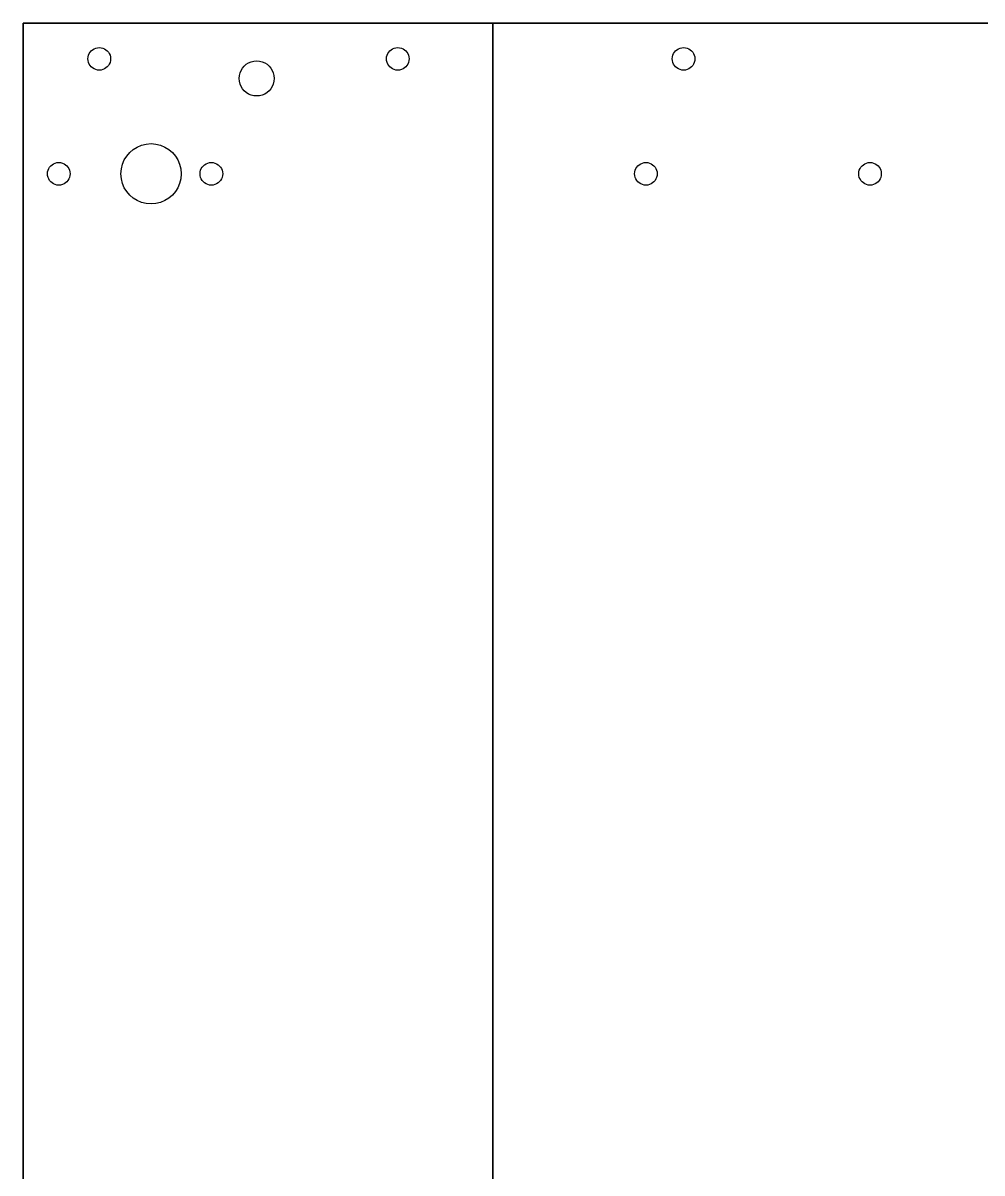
# Model space of a CAD drawing. Header units: metres. Extents: x 0 to 978, y 848 to 2000.
# Drawn here: x 0 to 146.4, y 1824.3 to 2000 of the extents above; entities that cross this region are included whole.
import ezdxf

# ---------------------------------------------------------------- set-up
doc = ezdxf.new("R2010")
doc.units = ezdxf.units.M

msp = doc.modelspace()

# ---------------------------------------------------------------- linework, layer by layer
for p, q in [((288, 2000), (0, 2000)), ((0, 2000), (0, 1465.04)), ((0, 2000), (0, 2000)), ((0, 2000), (288, 2000)), ((288, 2000), (0, 2000)), ((0, 1465.04), (0, 2000)), ((0, 2000), (0, 2000)), ((0, 2000), (0, 1465.04)), ((0, 1465.04), (0, 2000)), ((0, 2000), (288, 2000)), ((0, 1465.04), (0, 2000)), ((0, 2000), (288, 2000)), ((0, 2000), (288, 2000)), ((0, 1465.04), (0, 2000)), ((414.72, 2000), (0, 2000)), ((0, 2000), (0, 1654.4)), ((414.72, 2000), (0, 2000)), ((0, 2000), (0, 2000)), ((0, 2000), (414.72, 2000)), ((0, 1654.4), (0, 2000)), ((0, 2000), (0, 2000)), ((0, 2000), (0, 1654.4)), ((414.72, 2000), (0, 2000)), ((0, 2000), (0, 1654.4)), ((414.72, 2000), (0, 2000)), ((0, 2000), (0, 1654.4)), ((0, 2000), (414.72, 2000)), ((0, 1654.4), (0, 2000)), ((414.72, 2000), (0, 2000)), ((0, 2000), (0, 1654.4)), ((0, 1654.4), (0, 2000)), ((0, 2000), (0, 2000)), ((0, 2000), (0, 1654.4)), ((0, 1654.4), (0, 2000)), ((0, 2000), (414.72, 2000)), ((0, 2000), (414.72, 2000)), ((414.72, 2000), (0, 2000)), ((0, 1654.4), (0, 2000)), ((0, 2000), (414.72, 2000)), ((0, 2000), (414.72, 2000)), ((0, 1654.4), (0, 2000)), ((978.48, 2000), (0, 2000)), ((0, 2000), (0, 1654.4)), ((0, 1654.4), (0, 2000)), ((0, 2000), (0, 2000)), ((0, 2000), (0, 1654.4)), ((978.48, 2000), (0, 2000)), ((0, 2000), (0, 2000)), ((0, 2000), (978.48, 2000)), ((0, 1654.4), (0, 2000)), ((0, 2000), (978.48, 2000)), ((978.48, 2000), (0, 2000)), ((0, 2000), (0, 1654.4)), ((0, 2000), (978.48, 2000)), ((0, 1654.4), (0, 2000)), ((414.72, 2000), (0, 2000)), ((0, 2000), (0, 1654.4)), ((414.72, 2000), (0, 2000)), ((0, 2000), (0, 1654.4)), ((414.72, 2000), (0, 2000)), ((0, 2000), (0, 2000)), ((0, 2000), (414.72, 2000)), ((0, 1654.4), (0, 2000)), ((0, 2000), (0, 2000)), ((0, 2000), (0, 1654.4)), ((414.72, 2000), (0, 2000)), ((0, 2000), (0, 1654.4)), ((0, 2000), (414.72, 2000)), ((0, 1654.4), (0, 2000)), ((414.72, 2000), (0, 2000)), ((0, 2000), (0, 1654.4)), ((414.72, 2000), (0, 2000)), ((0, 2000), (0, 2000)), ((0, 2000), (414.72, 2000)), ((0, 1654.4), (0, 2000)), ((0, 2000), (0, 2000)), ((0, 2000), (0, 1654.4)), ((414.72, 2000), (0, 2000)), ((0, 2000), (0, 1654.4)), ((414.72, 2000), (0, 2000)), ((0, 2000), (0, 1654.4)), ((0, 2000), (414.72, 2000)), ((0, 1654.4), (0, 2000)), ((414.72, 2000), (0, 2000)), ((0, 2000), (0, 1654.4)), ((414.72, 2000), (0, 2000)), ((0, 2000), (0, 2000)), ((0, 2000), (414.72, 2000)), ((0, 1654.4), (0, 2000)), ((0, 2000), (0, 2000)), ((0, 2000), (0, 1654.4)), ((414.72, 2000), (0, 2000)), ((0, 2000), (0, 1654.4)), ((414.72, 2000), (0, 2000)), ((0, 2000), (0, 1654.4)), ((0, 2000), (414.72, 2000)), ((0, 1654.4), (0, 2000)), ((414.72, 2000), (0, 2000)), ((0, 2000), (0, 1654.4)), ((414.72, 2000), (0, 2000)), ((0, 2000), (0, 2000)), ((0, 2000), (414.72, 2000)), ((0, 1654.4), (0, 2000)), ((0, 2000), (0, 2000)), ((0, 2000), (0, 1654.4)), ((414.72, 2000), (0, 2000)), ((0, 2000), (0, 1654.4)), ((414.72, 2000), (0, 2000)), ((0, 2000), (0, 1654.4)), ((0, 2000), (414.72, 2000)), ((0, 1654.4), (0, 2000)), ((288, 2000), (0, 2000)), ((0, 2000), (0, 1465.04)), ((0, 2000), (0, 2000)), ((0, 2000), (288, 2000)), ((288, 2000), (0, 2000)), ((0, 1465.04), (0, 2000)), ((0, 2000), (0, 2000)), ((0, 2000), (0, 1465.04)), ((0, 1465.04), (0, 2000)), ((0, 2000), (288, 2000)), ((0, 1465.04), (0, 2000)), ((0, 2000), (288, 2000)), ((0, 2000), (288, 2000)), ((0, 1465.04), (0, 2000)), ((288, 2000), (0, 2000)), ((0, 2000), (0, 848)), ((0, 2000), (288, 2000)), ((0, 848), (0, 2000)), ((288, 2000), (0, 2000)), ((0, 2000), (0, 848)), ((0, 2000), (288, 2000)), ((0, 848), (0, 2000)), ((71.75, 2000), (71.75, 848)), ((71.75, 848), (71.75, 2000)), ((71.75, 2000), (71.75, 848)), ((216.25, 2000), (71.75, 2000)), ((71.75, 2000), (216.25, 2000)), ((216.25, 2000), (71.75, 2000)), ((71.75, 2000), (71.75, 848)), ((216.25, 2000), (71.75, 2000)), ((71.75, 848), (71.75, 2000)), ((71.75, 2000), (216.25, 2000)), ((216.25, 2000), (71.75, 2000)), ((71.75, 2000), (71.75, 2000)), ((71.75, 2000), (216.25, 2000)), ((71.75, 2000), (71.75, 2000)), ((71.75, 2000), (71.75, 848)), ((71.75, 848), (71.75, 2000)), ((71.75, 848), (71.75, 2000)), ((71.75, 2000), (216.25, 2000))]:
    msp.add_line(p, q)
for points in [[(9.92, 1994.53), (9.94, 1994.81), (10.01, 1995.07), (10.11, 1995.32), (10.26, 1995.55), (10.43, 1995.75), (10.63, 1995.92), (10.85, 1996.06), (11.1, 1996.17), (11.37, 1996.23), (11.65, 1996.26)], [(11.65, 1996.26), (11.93, 1996.23), (12.19, 1996.17), (12.44, 1996.06), (12.67, 1995.92), (12.87, 1995.75), (13.04, 1995.55), (13.18, 1995.32), (13.29, 1995.07), (13.35, 1994.81), (13.37, 1994.53)], [(55.51, 1994.53), (55.53, 1994.81), (55.59, 1995.07), (55.7, 1995.32), (55.84, 1995.55), (56.01, 1995.75), (56.21, 1995.92), (56.44, 1996.06), (56.69, 1996.17), (56.95, 1996.23), (57.23, 1996.26)], [(57.23, 1996.26), (57.51, 1996.23), (57.78, 1996.17), (58.03, 1996.06), (58.25, 1995.92), (58.45, 1995.75), (58.63, 1995.55), (58.77, 1995.32), (58.87, 1995.07), (58.94, 1994.81), (58.96, 1994.53)], [(99.15, 1994.53), (99.17, 1994.81), (99.24, 1995.07), (99.34, 1995.32), (99.48, 1995.55), (99.66, 1995.75), (99.86, 1995.92), (100.08, 1996.06), (100.33, 1996.17), (100.6, 1996.23), (100.88, 1996.26)], [(100.88, 1996.26), (101.16, 1996.23), (101.42, 1996.17), (101.67, 1996.06), (101.9, 1995.92), (102.1, 1995.75), (102.27, 1995.55), (102.41, 1995.32), (102.51, 1995.07), (102.58, 1994.81), (102.6, 1994.53)], [(11.65, 1992.8), (11.37, 1992.82), (11.1, 1992.89), (10.85, 1992.99), (10.63, 1993.13), (10.43, 1993.31), (10.26, 1993.51), (10.11, 1993.73), (10.01, 1993.98), (9.94, 1994.25), (9.92, 1994.53)], [(13.37, 1994.53), (13.35, 1994.25), (13.29, 1993.98), (13.18, 1993.73), (13.04, 1993.51), (12.87, 1993.31), (12.67, 1993.13), (12.44, 1992.99), (12.19, 1992.89), (11.93, 1992.82), (11.65, 1992.8)], [(33, 1991.53), (33.04, 1991.96), (33.14, 1992.38), (33.3, 1992.76), (33.52, 1993.11), (33.78, 1993.42), (34.1, 1993.69), (34.45, 1993.91), (34.83, 1994.07), (35.24, 1994.17), (35.68, 1994.2)], [(33, 1991.53), (33.04, 1991.96), (33.14, 1992.38), (33.3, 1992.76), (33.52, 1993.11), (33.78, 1993.42), (34.1, 1993.69), (34.45, 1993.91), (34.83, 1994.07), (35.24, 1994.17), (35.68, 1994.2)], [(33, 1991.53), (33.04, 1991.96), (33.14, 1992.38), (33.3, 1992.76), (33.52, 1993.11), (33.78, 1993.42), (34.1, 1993.69), (34.45, 1993.91), (34.83, 1994.07), (35.24, 1994.17), (35.68, 1994.2)], [(33, 1991.53), (33.04, 1991.96), (33.14, 1992.38), (33.3, 1992.76), (33.52, 1993.11), (33.78, 1993.42), (34.1, 1993.69), (34.45, 1993.91), (34.83, 1994.07), (35.24, 1994.17), (35.68, 1994.2)], [(35.68, 1994.2), (36.11, 1994.17), (36.52, 1994.07), (36.91, 1993.91), (37.26, 1993.69), (37.57, 1993.42), (37.84, 1993.11), (38.05, 1992.76), (38.22, 1992.38), (38.32, 1991.96), (38.35, 1991.53)], [(35.68, 1994.2), (36.11, 1994.17), (36.52, 1994.07), (36.91, 1993.91), (37.26, 1993.69), (37.57, 1993.42), (37.84, 1993.11), (38.05, 1992.76), (38.22, 1992.38), (38.32, 1991.96), (38.35, 1991.53)], [(35.68, 1994.2), (36.11, 1994.17), (36.52, 1994.07), (36.91, 1993.91), (37.26, 1993.69), (37.57, 1993.42), (37.84, 1993.11), (38.05, 1992.76), (38.22, 1992.38), (38.32, 1991.96), (38.35, 1991.53)], [(35.68, 1994.2), (36.11, 1994.17), (36.52, 1994.07), (36.91, 1993.91), (37.26, 1993.69), (37.57, 1993.42), (37.84, 1993.11), (38.05, 1992.76), (38.22, 1992.38), (38.32, 1991.96), (38.35, 1991.53)], [(57.23, 1992.8), (56.95, 1992.82), (56.69, 1992.89), (56.44, 1992.99), (56.21, 1993.13), (56.01, 1993.31), (55.84, 1993.51), (55.7, 1993.73), (55.59, 1993.98), (55.53, 1994.25), (55.51, 1994.53)], [(58.96, 1994.53), (58.94, 1994.25), (58.87, 1993.98), (58.77, 1993.73), (58.63, 1993.51), (58.45, 1993.31), (58.25, 1993.13), (58.03, 1992.99), (57.78, 1992.89), (57.51, 1992.82), (57.23, 1992.8)], [(100.88, 1992.8), (100.6, 1992.82), (100.33, 1992.89), (100.08, 1992.99), (99.86, 1993.13), (99.66, 1993.31), (99.48, 1993.51), (99.34, 1993.73), (99.24, 1993.98), (99.17, 1994.25), (99.15, 1994.53)], [(102.6, 1994.53), (102.58, 1994.25), (102.51, 1993.98), (102.41, 1993.73), (102.27, 1993.51), (102.1, 1993.31), (101.9, 1993.13), (101.67, 1992.99), (101.42, 1992.89), (101.16, 1992.82), (100.88, 1992.8)], [(35.68, 1988.86), (35.24, 1988.89), (34.83, 1988.99), (34.45, 1989.15), (34.1, 1989.37), (33.78, 1989.64), (33.52, 1989.95), (33.3, 1990.3), (33.14, 1990.68), (33.04, 1991.1), (33, 1991.53)], [(35.68, 1988.86), (35.24, 1988.89), (34.83, 1988.99), (34.45, 1989.15), (34.1, 1989.37), (33.78, 1989.64), (33.52, 1989.95), (33.3, 1990.3), (33.14, 1990.68), (33.04, 1991.1), (33, 1991.53)], [(35.68, 1988.86), (35.24, 1988.89), (34.83, 1988.99), (34.45, 1989.15), (34.1, 1989.37), (33.78, 1989.64), (33.52, 1989.95), (33.3, 1990.3), (33.14, 1990.68), (33.04, 1991.1), (33, 1991.53)], [(35.68, 1988.86), (35.24, 1988.89), (34.83, 1988.99), (34.45, 1989.15), (34.1, 1989.37), (33.78, 1989.64), (33.52, 1989.95), (33.3, 1990.3), (33.14, 1990.68), (33.04, 1991.1), (33, 1991.53)], [(38.35, 1991.53), (38.32, 1991.1), (38.22, 1990.68), (38.05, 1990.3), (37.84, 1989.95), (37.57, 1989.64), (37.26, 1989.37), (36.91, 1989.15), (36.52, 1988.99), (36.11, 1988.89), (35.68, 1988.86)], [(38.35, 1991.53), (38.32, 1991.1), (38.22, 1990.68), (38.05, 1990.3), (37.84, 1989.95), (37.57, 1989.64), (37.26, 1989.37), (36.91, 1989.15), (36.52, 1988.99), (36.11, 1988.89), (35.68, 1988.86)], [(38.35, 1991.53), (38.32, 1991.1), (38.22, 1990.68), (38.05, 1990.3), (37.84, 1989.95), (37.57, 1989.64), (37.26, 1989.37), (36.91, 1989.15), (36.52, 1988.99), (36.11, 1988.89), (35.68, 1988.86)], [(38.35, 1991.53), (38.32, 1991.1), (38.22, 1990.68), (38.05, 1990.3), (37.84, 1989.95), (37.57, 1989.64), (37.26, 1989.37), (36.91, 1989.15), (36.52, 1988.99), (36.11, 1988.89), (35.68, 1988.86)], [(14.96, 1976.96), (15.02, 1977.71), (15.19, 1978.42), (15.47, 1979.08), (15.84, 1979.68), (16.3, 1980.22), (16.84, 1980.68), (17.44, 1981.05), (18.1, 1981.33), (18.81, 1981.51), (19.56, 1981.57)], [(14.96, 1976.96), (15.02, 1977.71), (15.19, 1978.42), (15.47, 1979.08), (15.84, 1979.68), (16.3, 1980.22), (16.84, 1980.68), (17.44, 1981.05), (18.1, 1981.33), (18.81, 1981.51), (19.56, 1981.57)], [(14.96, 1976.96), (15.02, 1977.71), (15.19, 1978.42), (15.47, 1979.08), (15.84, 1979.68), (16.3, 1980.22), (16.84, 1980.68), (17.44, 1981.05), (18.1, 1981.33), (18.81, 1981.51), (19.56, 1981.57)], [(14.96, 1976.96), (15.02, 1977.71), (15.19, 1978.42), (15.47, 1979.08), (15.84, 1979.68), (16.3, 1980.22), (16.84, 1980.68), (17.44, 1981.05), (18.1, 1981.33), (18.81, 1981.51), (19.56, 1981.57)], [(14.96, 1976.96), (15.02, 1977.71), (15.19, 1978.42), (15.47, 1979.08), (15.84, 1979.68), (16.3, 1980.22), (16.84, 1980.68), (17.44, 1981.05), (18.1, 1981.33), (18.81, 1981.51), (19.56, 1981.57)], [(19.56, 1981.57), (20.3, 1981.51), (21.01, 1981.33), (21.67, 1981.05), (22.27, 1980.68), (22.81, 1980.22), (23.27, 1979.68), (23.64, 1979.08), (23.92, 1978.42), (24.1, 1977.71), (24.16, 1976.96)], [(19.56, 1981.57), (20.3, 1981.51), (21.01, 1981.33), (21.67, 1981.05), (22.27, 1980.68), (22.81, 1980.22), (23.27, 1979.68), (23.64, 1979.08), (23.92, 1978.42), (24.1, 1977.71), (24.16, 1976.96)], [(19.56, 1981.57), (20.3, 1981.51), (21.01, 1981.33), (21.67, 1981.05), (22.27, 1980.68), (22.81, 1980.22), (23.27, 1979.68), (23.64, 1979.08), (23.92, 1978.42), (24.1, 1977.71), (24.16, 1976.96)], [(19.56, 1981.57), (20.3, 1981.51), (21.01, 1981.33), (21.67, 1981.05), (22.27, 1980.68), (22.81, 1980.22), (23.27, 1979.68), (23.64, 1979.08), (23.92, 1978.42), (24.1, 1977.71), (24.16, 1976.96)], [(19.56, 1981.57), (20.3, 1981.51), (21.01, 1981.33), (21.67, 1981.05), (22.27, 1980.68), (22.81, 1980.22), (23.27, 1979.68), (23.64, 1979.08), (23.92, 1978.42), (24.1, 1977.71), (24.16, 1976.96)], [(3.74, 1976.96), (3.76, 1977.24), (3.83, 1977.51), (3.93, 1977.75), (4.07, 1977.98), (4.25, 1978.18), (4.45, 1978.35), (4.67, 1978.5), (4.92, 1978.6), (5.19, 1978.67), (5.47, 1978.69)], [(5.47, 1978.69), (5.75, 1978.67), (6.01, 1978.6), (6.26, 1978.5), (6.49, 1978.35), (6.69, 1978.18), (6.86, 1977.98), (7, 1977.75), (7.11, 1977.51), (7.17, 1977.24), (7.19, 1976.96)], [(27.03, 1976.96), (27.06, 1977.24), (27.12, 1977.51), (27.23, 1977.75), (27.37, 1977.98), (27.54, 1978.18), (27.74, 1978.35), (27.97, 1978.5), (28.21, 1978.6), (28.48, 1978.67), (28.76, 1978.69)], [(28.76, 1978.69), (29.04, 1978.67), (29.31, 1978.6), (29.55, 1978.5), (29.78, 1978.35), (29.98, 1978.18), (30.15, 1977.98), (30.29, 1977.75), (30.4, 1977.51), (30.46, 1977.24), (30.49, 1976.96)], [(93.4, 1976.96), (93.42, 1977.24), (93.49, 1977.51), (93.59, 1977.75), (93.73, 1977.98), (93.9, 1978.18), (94.1, 1978.35), (94.33, 1978.5), (94.58, 1978.6), (94.84, 1978.67), (95.12, 1978.69)], [(93.4, 1976.96), (93.42, 1977.24), (93.49, 1977.51), (93.59, 1977.75), (93.73, 1977.98), (93.9, 1978.18), (94.1, 1978.35), (94.33, 1978.5), (94.58, 1978.6), (94.84, 1978.67), (95.12, 1978.69)], [(93.4, 1976.96), (93.42, 1977.24), (93.49, 1977.51), (93.59, 1977.75), (93.73, 1977.98), (93.9, 1978.18), (94.1, 1978.35), (94.33, 1978.5), (94.58, 1978.6), (94.84, 1978.67), (95.12, 1978.69)], [(93.4, 1976.96), (93.42, 1977.24), (93.49, 1977.51), (93.59, 1977.75), (93.73, 1977.98), (93.9, 1978.18), (94.1, 1978.35), (94.33, 1978.5), (94.58, 1978.6), (94.84, 1978.67), (95.12, 1978.69)], [(93.4, 1976.96), (93.42, 1977.24), (93.49, 1977.51), (93.59, 1977.75), (93.73, 1977.98), (93.9, 1978.18), (94.1, 1978.35), (94.33, 1978.5), (94.58, 1978.6), (94.84, 1978.67), (95.12, 1978.69)], [(93.4, 1976.96), (93.42, 1977.24), (93.49, 1977.51), (93.59, 1977.75), (93.73, 1977.98), (93.9, 1978.18), (94.1, 1978.35), (94.33, 1978.5), (94.58, 1978.6), (94.84, 1978.67), (95.12, 1978.69)], [(93.4, 1976.96), (93.42, 1977.24), (93.49, 1977.51), (93.59, 1977.75), (93.73, 1977.98), (93.9, 1978.18), (94.1, 1978.35), (94.33, 1978.5), (94.58, 1978.6), (94.84, 1978.67), (95.12, 1978.69)], [(93.4, 1976.96), (93.42, 1977.24), (93.49, 1977.51), (93.59, 1977.75), (93.73, 1977.98), (93.9, 1978.18), (94.1, 1978.35), (94.33, 1978.5), (94.58, 1978.6), (94.84, 1978.67), (95.12, 1978.69)], [(93.4, 1976.96), (93.42, 1977.24), (93.49, 1977.51), (93.59, 1977.75), (93.73, 1977.98), (93.9, 1978.18), (94.1, 1978.35), (94.33, 1978.5), (94.58, 1978.6), (94.84, 1978.67), (95.12, 1978.69)], [(95.12, 1978.69), (95.4, 1978.67), (95.67, 1978.6), (95.92, 1978.5), (96.14, 1978.35), (96.34, 1978.18), (96.52, 1977.98), (96.66, 1977.75), (96.76, 1977.51), (96.83, 1977.24), (96.85, 1976.96)], [(95.12, 1978.69), (95.4, 1978.67), (95.67, 1978.6), (95.92, 1978.5), (96.14, 1978.35), (96.34, 1978.18), (96.52, 1977.98), (96.66, 1977.75), (96.76, 1977.51), (96.83, 1977.24), (96.85, 1976.96)], [(95.12, 1978.69), (95.4, 1978.67), (95.67, 1978.6), (95.92, 1978.5), (96.14, 1978.35), (96.34, 1978.18), (96.52, 1977.98), (96.66, 1977.75), (96.76, 1977.51), (96.83, 1977.24), (96.85, 1976.96)], [(95.12, 1978.69), (95.4, 1978.67), (95.67, 1978.6), (95.92, 1978.5), (96.14, 1978.35), (96.34, 1978.18), (96.52, 1977.98), (96.66, 1977.75), (96.76, 1977.51), (96.83, 1977.24), (96.85, 1976.96)], [(95.12, 1978.69), (95.4, 1978.67), (95.67, 1978.6), (95.92, 1978.5), (96.14, 1978.35), (96.34, 1978.18), (96.52, 1977.98), (96.66, 1977.75), (96.76, 1977.51), (96.83, 1977.24), (96.85, 1976.96)], [(95.12, 1978.69), (95.4, 1978.67), (95.67, 1978.6), (95.92, 1978.5), (96.14, 1978.35), (96.34, 1978.18), (96.52, 1977.98), (96.66, 1977.75), (96.76, 1977.51), (96.83, 1977.24), (96.85, 1976.96)], [(95.12, 1978.69), (95.4, 1978.67), (95.67, 1978.6), (95.92, 1978.5), (96.14, 1978.35), (96.34, 1978.18), (96.52, 1977.98), (96.66, 1977.75), (96.76, 1977.51), (96.83, 1977.24), (96.85, 1976.96)], [(95.12, 1978.69), (95.4, 1978.67), (95.67, 1978.6), (95.92, 1978.5), (96.14, 1978.35), (96.34, 1978.18), (96.52, 1977.98), (96.66, 1977.75), (96.76, 1977.51), (96.83, 1977.24), (96.85, 1976.96)], [(95.12, 1978.69), (95.4, 1978.67), (95.67, 1978.6), (95.92, 1978.5), (96.14, 1978.35), (96.34, 1978.18), (96.52, 1977.98), (96.66, 1977.75), (96.76, 1977.51), (96.83, 1977.24), (96.85, 1976.96)], [(127.62, 1976.96), (127.65, 1977.24), (127.71, 1977.51), (127.82, 1977.75), (127.96, 1977.98), (128.13, 1978.18), (128.33, 1978.35), (128.56, 1978.5), (128.8, 1978.6), (129.07, 1978.67), (129.35, 1978.69)], [(129.35, 1978.69), (129.63, 1978.67), (129.89, 1978.6), (130.14, 1978.5), (130.37, 1978.35), (130.57, 1978.18), (130.74, 1977.98), (130.88, 1977.75), (130.99, 1977.51), (131.05, 1977.24), (131.07, 1976.96)], [(5.47, 1975.23), (5.19, 1975.25), (4.92, 1975.32), (4.67, 1975.42), (4.45, 1975.57), (4.25, 1975.74), (4.07, 1975.94), (3.93, 1976.17), (3.83, 1976.41), (3.76, 1976.68), (3.74, 1976.96)], [(7.19, 1976.96), (7.17, 1976.68), (7.11, 1976.41), (7, 1976.17), (6.86, 1975.94), (6.69, 1975.74), (6.49, 1975.57), (6.26, 1975.42), (6.01, 1975.32), (5.75, 1975.25), (5.47, 1975.23)], [(19.56, 1972.35), (18.81, 1972.41), (18.1, 1972.59), (17.44, 1972.87), (16.84, 1973.24), (16.3, 1973.7), (15.84, 1974.24), (15.47, 1974.84), (15.19, 1975.5), (15.02, 1976.21), (14.96, 1976.96)], [(19.56, 1972.35), (18.81, 1972.41), (18.1, 1972.59), (17.44, 1972.87), (16.84, 1973.24), (16.3, 1973.7), (15.84, 1974.24), (15.47, 1974.84), (15.19, 1975.5), (15.02, 1976.21), (14.96, 1976.96)], [(19.56, 1972.35), (18.81, 1972.41), (18.1, 1972.59), (17.44, 1972.87), (16.84, 1973.24), (16.3, 1973.7), (15.84, 1974.24), (15.47, 1974.84), (15.19, 1975.5), (15.02, 1976.21), (14.96, 1976.96)], [(19.56, 1972.35), (18.81, 1972.41), (18.1, 1972.59), (17.44, 1972.87), (16.84, 1973.24), (16.3, 1973.7), (15.84, 1974.24), (15.47, 1974.84), (15.19, 1975.5), (15.02, 1976.21), (14.96, 1976.96)], [(19.56, 1972.35), (18.81, 1972.41), (18.1, 1972.59), (17.44, 1972.87), (16.84, 1973.24), (16.3, 1973.7), (15.84, 1974.24), (15.47, 1974.84), (15.19, 1975.5), (15.02, 1976.21), (14.96, 1976.96)], [(24.16, 1976.96), (24.1, 1976.21), (23.92, 1975.5), (23.64, 1974.84), (23.27, 1974.24), (22.81, 1973.7), (22.27, 1973.24), (21.67, 1972.87), (21.01, 1972.59), (20.3, 1972.41), (19.56, 1972.35)], [(24.16, 1976.96), (24.1, 1976.21), (23.92, 1975.5), (23.64, 1974.84), (23.27, 1974.24), (22.81, 1973.7), (22.27, 1973.24), (21.67, 1972.87), (21.01, 1972.59), (20.3, 1972.41), (19.56, 1972.35)], [(24.16, 1976.96), (24.1, 1976.21), (23.92, 1975.5), (23.64, 1974.84), (23.27, 1974.24), (22.81, 1973.7), (22.27, 1973.24), (21.67, 1972.87), (21.01, 1972.59), (20.3, 1972.41), (19.56, 1972.35)], [(24.16, 1976.96), (24.1, 1976.21), (23.92, 1975.5), (23.64, 1974.84), (23.27, 1974.24), (22.81, 1973.7), (22.27, 1973.24), (21.67, 1972.87), (21.01, 1972.59), (20.3, 1972.41), (19.56, 1972.35)], [(24.16, 1976.96), (24.1, 1976.21), (23.92, 1975.5), (23.64, 1974.84), (23.27, 1974.24), (22.81, 1973.7), (22.27, 1973.24), (21.67, 1972.87), (21.01, 1972.59), (20.3, 1972.41), (19.56, 1972.35)], [(28.76, 1975.23), (28.48, 1975.25), (28.21, 1975.32), (27.97, 1975.42), (27.74, 1975.57), (27.54, 1975.74), (27.37, 1975.94), (27.23, 1976.17), (27.12, 1976.41), (27.06, 1976.68), (27.03, 1976.96)], [(30.49, 1976.96), (30.46, 1976.68), (30.4, 1976.41), (30.29, 1976.17), (30.15, 1975.94), (29.98, 1975.74), (29.78, 1975.57), (29.55, 1975.42), (29.31, 1975.32), (29.04, 1975.25), (28.76, 1975.23)], [(95.12, 1975.23), (94.84, 1975.25), (94.58, 1975.32), (94.33, 1975.42), (94.1, 1975.57), (93.9, 1975.74), (93.73, 1975.94), (93.59, 1976.17), (93.49, 1976.41), (93.42, 1976.68), (93.4, 1976.96)], [(95.12, 1975.23), (94.84, 1975.25), (94.58, 1975.32), (94.33, 1975.42), (94.1, 1975.57), (93.9, 1975.74), (93.73, 1975.94), (93.59, 1976.17), (93.49, 1976.41), (93.42, 1976.68), (93.4, 1976.96)], [(95.12, 1975.23), (94.84, 1975.25), (94.58, 1975.32), (94.33, 1975.42), (94.1, 1975.57), (93.9, 1975.74), (93.73, 1975.94), (93.59, 1976.17), (93.49, 1976.41), (93.42, 1976.68), (93.4, 1976.96)], [(95.12, 1975.23), (94.84, 1975.25), (94.58, 1975.32), (94.33, 1975.42), (94.1, 1975.57), (93.9, 1975.74), (93.73, 1975.94), (93.59, 1976.17), (93.49, 1976.41), (93.42, 1976.68), (93.4, 1976.96)], [(95.12, 1975.23), (94.84, 1975.25), (94.58, 1975.32), (94.33, 1975.42), (94.1, 1975.57), (93.9, 1975.74), (93.73, 1975.94), (93.59, 1976.17), (93.49, 1976.41), (93.42, 1976.68), (93.4, 1976.96)], [(95.12, 1975.23), (94.84, 1975.25), (94.58, 1975.32), (94.33, 1975.42), (94.1, 1975.57), (93.9, 1975.74), (93.73, 1975.94), (93.59, 1976.17), (93.49, 1976.41), (93.42, 1976.68), (93.4, 1976.96)], [(95.12, 1975.23), (94.84, 1975.25), (94.58, 1975.32), (94.33, 1975.42), (94.1, 1975.57), (93.9, 1975.74), (93.73, 1975.94), (93.59, 1976.17), (93.49, 1976.41), (93.42, 1976.68), (93.4, 1976.96)], [(95.12, 1975.23), (94.84, 1975.25), (94.58, 1975.32), (94.33, 1975.42), (94.1, 1975.57), (93.9, 1975.74), (93.73, 1975.94), (93.59, 1976.17), (93.49, 1976.41), (93.42, 1976.68), (93.4, 1976.96)], [(95.12, 1975.23), (94.84, 1975.25), (94.58, 1975.32), (94.33, 1975.42), (94.1, 1975.57), (93.9, 1975.74), (93.73, 1975.94), (93.59, 1976.17), (93.49, 1976.41), (93.42, 1976.68), (93.4, 1976.96)], [(96.85, 1976.96), (96.83, 1976.68), (96.76, 1976.41), (96.66, 1976.17), (96.52, 1975.94), (96.34, 1975.74), (96.14, 1975.57), (95.92, 1975.42), (95.67, 1975.32), (95.4, 1975.25), (95.12, 1975.23)], [(96.85, 1976.96), (96.83, 1976.68), (96.76, 1976.41), (96.66, 1976.17), (96.52, 1975.94), (96.34, 1975.74), (96.14, 1975.57), (95.92, 1975.42), (95.67, 1975.32), (95.4, 1975.25), (95.12, 1975.23)], [(96.85, 1976.96), (96.83, 1976.68), (96.76, 1976.41), (96.66, 1976.17), (96.52, 1975.94), (96.34, 1975.74), (96.14, 1975.57), (95.92, 1975.42), (95.67, 1975.32), (95.4, 1975.25), (95.12, 1975.23)], [(96.85, 1976.96), (96.83, 1976.68), (96.76, 1976.41), (96.66, 1976.17), (96.52, 1975.94), (96.34, 1975.74), (96.14, 1975.57), (95.92, 1975.42), (95.67, 1975.32), (95.4, 1975.25), (95.12, 1975.23)], [(96.85, 1976.96), (96.83, 1976.68), (96.76, 1976.41), (96.66, 1976.17), (96.52, 1975.94), (96.34, 1975.74), (96.14, 1975.57), (95.92, 1975.42), (95.67, 1975.32), (95.4, 1975.25), (95.12, 1975.23)], [(96.85, 1976.96), (96.83, 1976.68), (96.76, 1976.41), (96.66, 1976.17), (96.52, 1975.94), (96.34, 1975.74), (96.14, 1975.57), (95.92, 1975.42), (95.67, 1975.32), (95.4, 1975.25), (95.12, 1975.23)], [(96.85, 1976.96), (96.83, 1976.68), (96.76, 1976.41), (96.66, 1976.17), (96.52, 1975.94), (96.34, 1975.74), (96.14, 1975.57), (95.92, 1975.42), (95.67, 1975.32), (95.4, 1975.25), (95.12, 1975.23)], [(96.85, 1976.96), (96.83, 1976.68), (96.76, 1976.41), (96.66, 1976.17), (96.52, 1975.94), (96.34, 1975.74), (96.14, 1975.57), (95.92, 1975.42), (95.67, 1975.32), (95.4, 1975.25), (95.12, 1975.23)], [(96.85, 1976.96), (96.83, 1976.68), (96.76, 1976.41), (96.66, 1976.17), (96.52, 1975.94), (96.34, 1975.74), (96.14, 1975.57), (95.92, 1975.42), (95.67, 1975.32), (95.4, 1975.25), (95.12, 1975.23)], [(129.35, 1975.23), (129.07, 1975.25), (128.8, 1975.32), (128.56, 1975.42), (128.33, 1975.57), (128.13, 1975.74), (127.96, 1975.94), (127.82, 1976.17), (127.71, 1976.41), (127.65, 1976.68), (127.62, 1976.96)], [(131.07, 1976.96), (131.05, 1976.68), (130.99, 1976.41), (130.88, 1976.17), (130.74, 1975.94), (130.57, 1975.74), (130.37, 1975.57), (130.14, 1975.42), (129.89, 1975.32), (129.63, 1975.25), (129.35, 1975.23)]]:
    msp.add_lwpolyline(points)

doc.saveas('drawing.dxf')
